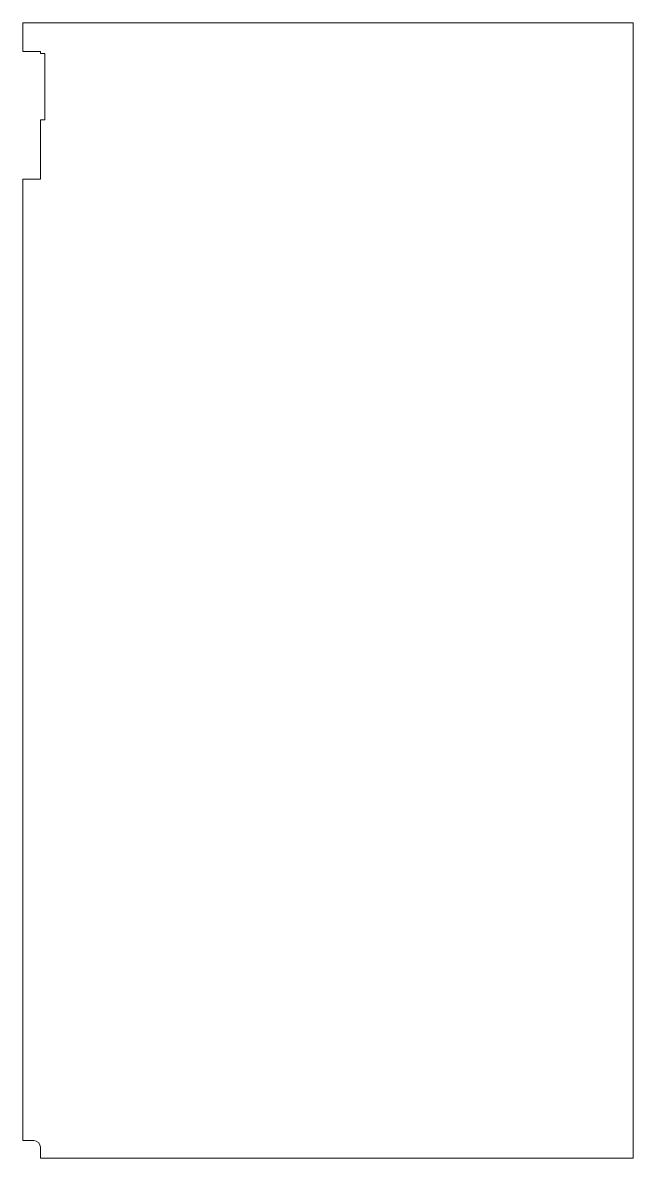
# Model space of a CAD drawing. Header units: millimetres. Extents: x -1385 to 0, y -3960 to -1385.
import ezdxf

# ---------------------------------------------------------------- set-up
doc = ezdxf.new("R2010")
doc.units = ezdxf.units.MM
doc.layers.add('IV_OUTER_PROFILE', color=7, linetype='Continuous', lineweight=5)

msp = doc.modelspace()

# ---------------------------------------------------------------- linework, layer by layer
at = {"layer": 'IV_OUTER_PROFILE'}
for p, q in [((0, -1385), (-1385, -1385)), ((-1385, -1385), (-1385, -1450)), ((0, -3960), (0, -1385)), ((-1385, -1450), (-1345, -1450)), ((-1345, -1450), (-1345, -1455)), ((-1345, -1455), (-1335, -1455)), ((-1335, -1455), (-1335, -1605)), ((-1335, -1605), (-1345, -1605)), ((-1345, -1605), (-1345, -1740)), ((-1345, -1740), (-1385, -1740)), ((-1385, -1740), (-1385, -3920)), ((-1385, -3920), (-1360, -3920)), ((-1345, -3935), (-1345, -3960)), ((-1345, -3960), (0, -3960))]:
    msp.add_line(p, q, dxfattribs=at)
msp.add_arc((-1360, -3935), 15, 0, 90, dxfattribs=at)

doc.saveas('drawing.dxf')
